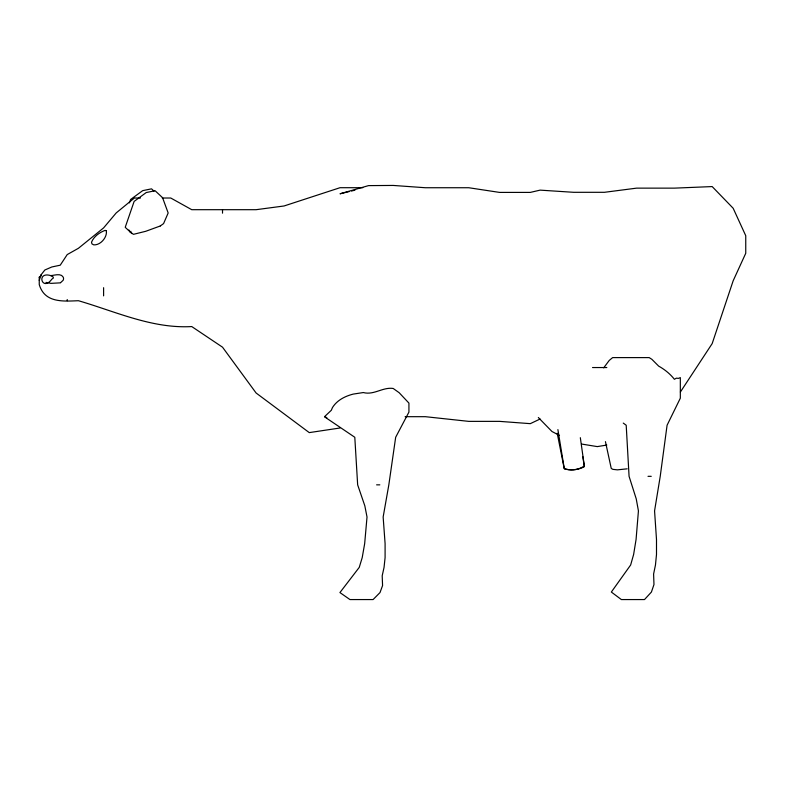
<?xml version="1.0" encoding="UTF-8"?>
<svg xmlns="http://www.w3.org/2000/svg" width="785" height="785" viewBox="0 0 785 785"><rect width="100%" height="100%" fill="white"/><g stroke="black" fill="none" stroke-linecap="round" stroke-linejoin="round"><path stroke-width="1.18" d="M40.997 275.908L41.006 274.976L39.25 280.392M129.427 202.893L130.585 199.508L142.684 190.647L151.544 188.842L154.027 191.157M603.685 367.861L609.209 360.462L612.624 357.607L649.195 357.607L651.903 359.344L658.664 366.124C664.65 369.441 670.154 373.876 674.403 379.302L676.366 378.164L678.495 378.37L680.33 377.595L680.33 398.181L667.083 425.234L660.234 476.328L654.562 510.898L656.495 539.452L656.495 554.475L655.465 564.994L653.601 574.012L653.974 584.531L651.413 592.047L644.505 599.563L621.367 599.563L611.348 592.047L630.649 564.994L633.623 554.475L636.076 539.452L638.431 510.898L636.233 498.867L629.07 476.328L626.204 425.234L623.261 423.095M680.369 392.029L712.172 343.604L733.161 280.795L745.75 253.28L745.75 235.716L733.161 208.251L712.172 186.575L674.403 188.135L636.625 188.135L604.45 192.305L573.668 192.305L540.1 190.137L530.307 192.404L499.525 192.404L468.743 187.733L425.372 187.733L393.197 185.437L368.538 185.613L340.033 193.787L349.197 191.579M40.879 275.044L44.843 270.001L51.839 266.969L60.239 265.193L67.225 254.575L78.421 248.286L103.6 227.905L116.2 212.931L134.382 198.016L140.446 198.016M39.25 277.311L41.105 275.535M160.248 225.992L145.725 231.3L133.46 234.332L130.271 232.036L128.917 230.005M130.271 232.036L130.958 231.33M60.582 282.688L63.163 280.255A2.816 2.169 -81.1 0 0 63.153 277.076C60.955 272.67 52.86 275.78 50.701 275.584L53.252 277.076L53.311 278.086L51.839 279.175C42.223 292.314 35.767 271.139 50.701 275.584M540.1 419.023L530.307 423.655L499.525 421.368L468.743 421.368L425.372 416.688L405.119 416.688M160.307 225.962L163.574 223.597L168.167 212.98L162.554 197.683L155.096 190.726L146.236 192.541L134.137 201.402L125.217 227.316L131.958 233.606M627.215 468.822L617.403 469.852L612.859 469.351L611.24 468.419L605.441 441.631M351.484 191.02L354.918 190.196M606.825 445.056L597.297 446.606L581.813 444.084M340.033 427.992L309.261 432.613L256.096 393L222.518 347.176L191.746 326.56C152.28 328.827 115.532 311.517 78.421 300.714C62.918 301.322 44.716 303.039 39.25 284.592L39.25 277.105M60.239 282.855L50.956 283.365L45.981 282.404M362.817 187.703L340.033 187.703L284.072 205.974L256.096 209.693L191.746 209.693L170.757 198.016L162.269 198.016M592.528 367.547L606.825 367.547M648.017 476.328L651.236 476.328M376.604 484.845L379.822 484.845M106.073 230.623L105.033 230.388C99.401 232.556 93.847 236.462 91.511 242.231L91.982 243.929L93.788 244.871C100.892 245.312 107.624 236.658 106.25 230.682M324.735 416.953L354.8 437.274L357.656 484.845L364.829 505.825L367.017 517.021L364.672 543.603L362.219 557.595L359.245 567.388L339.934 592.567L349.953 599.563L373.091 599.563L380.009 592.567L382.57 585.571L382.197 575.778L384.051 567.388L385.092 557.595L385.092 543.603L383.149 517.021L388.83 484.845L395.669 437.274L408.926 412.096L408.926 403.097L399.143 392.696L393.197 388.467C382.756 386.897 373.905 395.404 363.327 392.549L353.221 394.099C345.047 396.189 337.079 400.193 332.467 407.552L331.329 410.261L324.588 416.629L326.845 417.689M559.499 435.439L551.973 431.505L538.333 417.512M582.813 456.684L584.334 466.692C578.427 469.94 570.734 470.774 564.268 468.802L557.203 433.202M580.331 437.687L584.334 465.986C578.761 469.862 570.646 471.029 564.268 468.566L557.899 429.601M222.518 209.693L222.518 213.177M103.6 287.693L103.6 295.866M67.225 299.546L67.225 300.714"/></g></svg>
